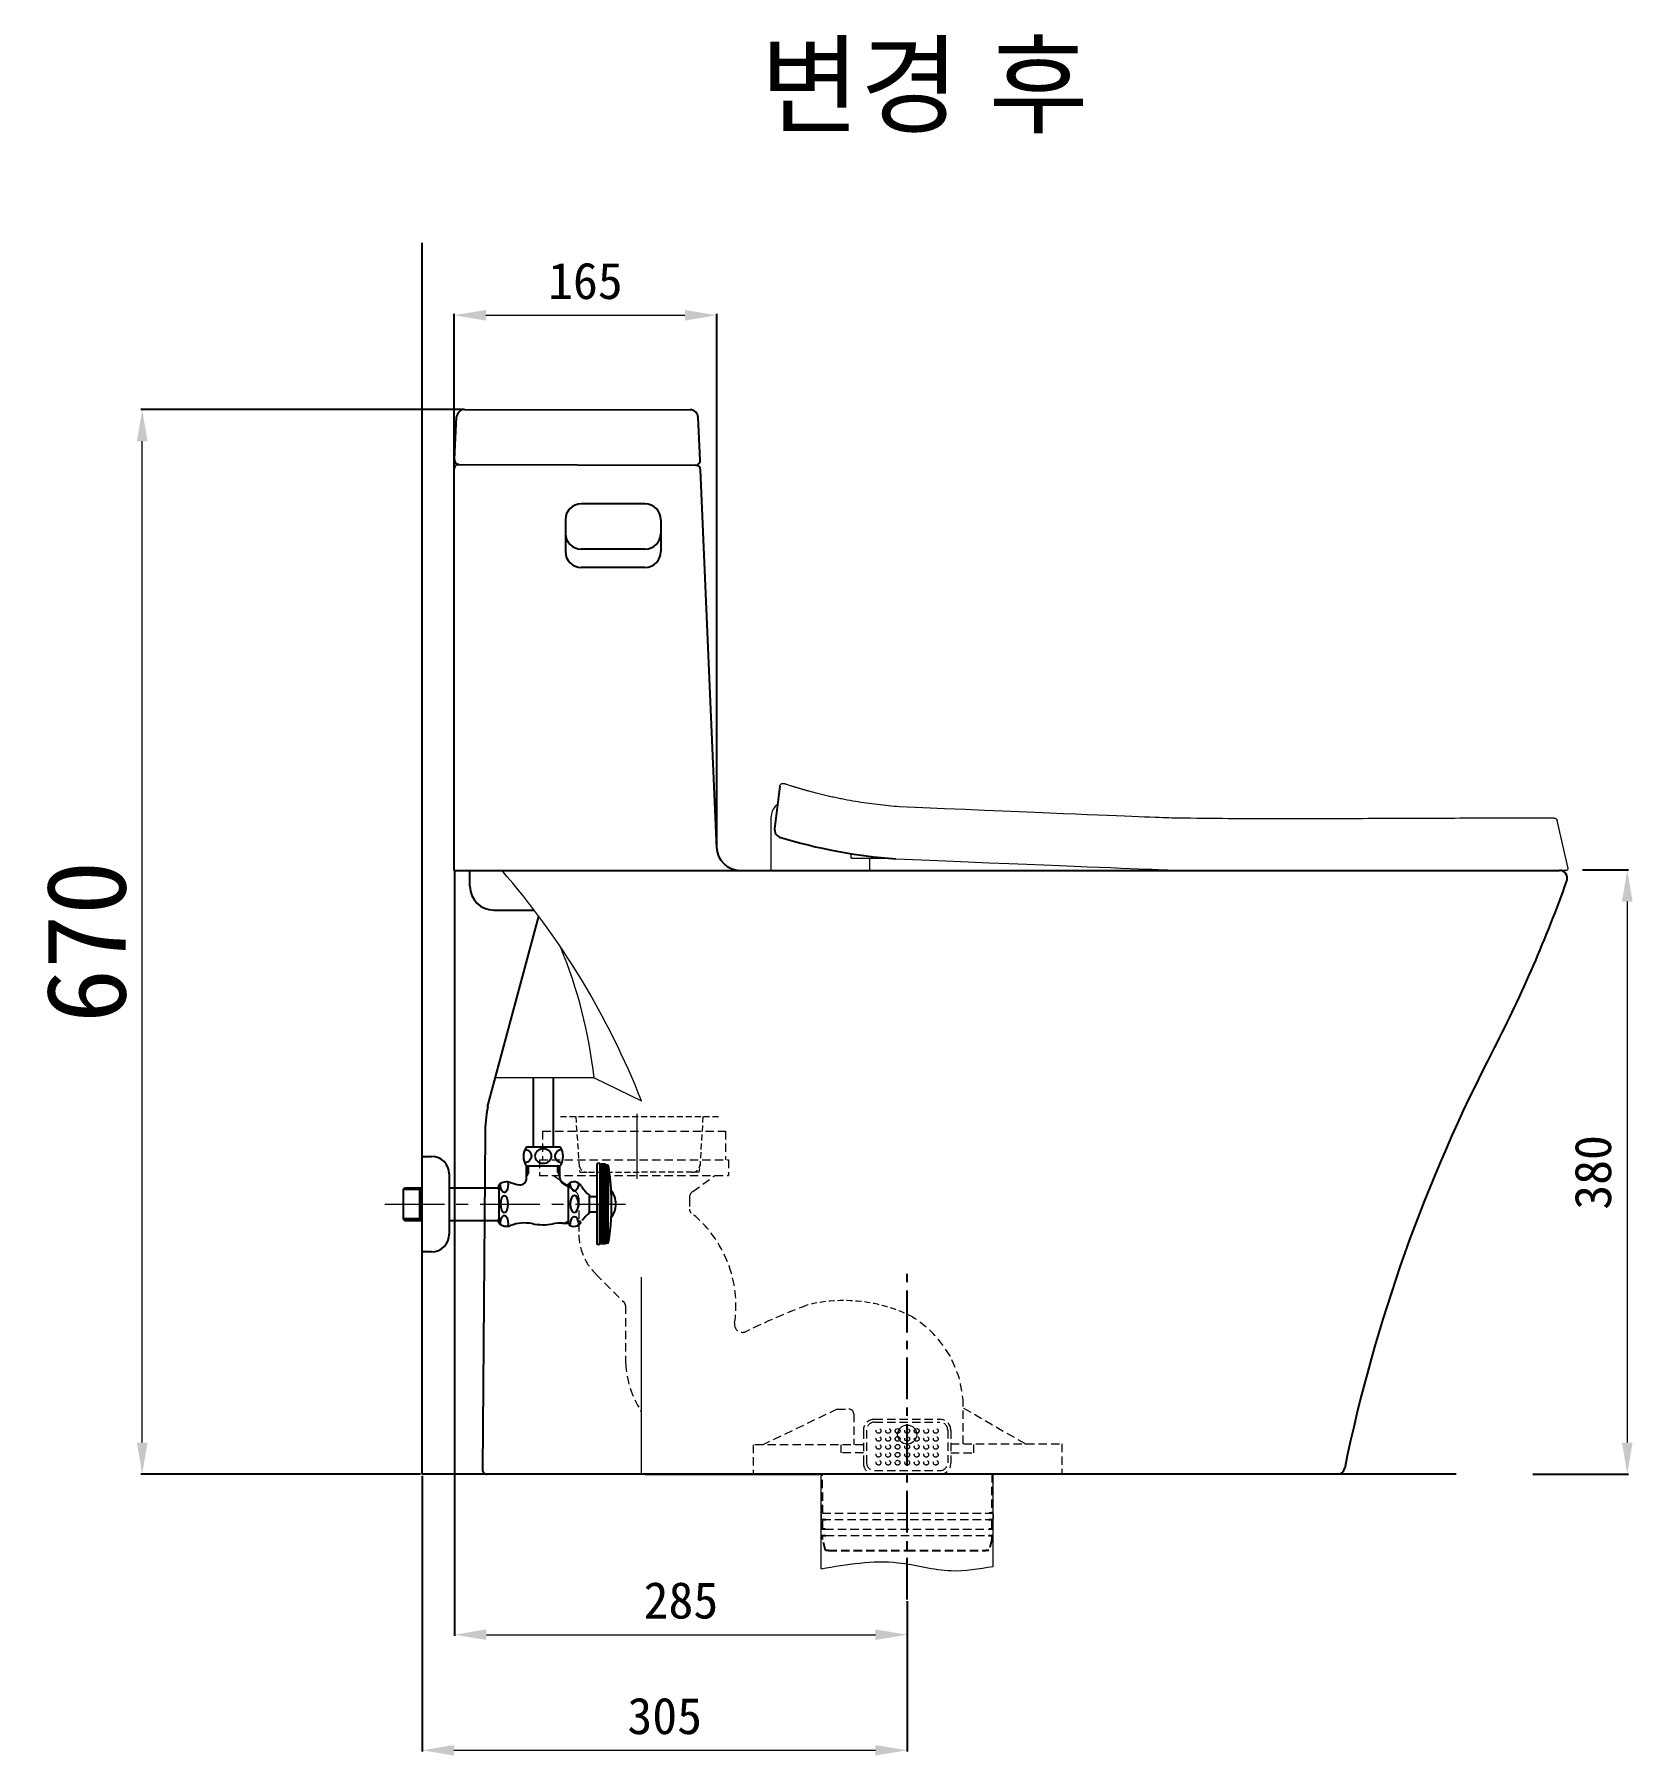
# Model space of a CAD drawing. Extents: x -292 to 8358, y -366 to 1940.
# Drawn here: x 3212 to 4217, y -281 to 802 of the extents above; entities that cross this region are included whole.
import ezdxf

# ---------------------------------------------------------------- set-up
doc = ezdxf.new("R2010")
doc.units = 0
doc.header["$LTSCALE"] = 3
doc.header["$MEASUREMENT"] = 0
doc.linetypes.add('CENTER', pattern=[2, 1.25, -0.25, 0.25, -0.25])
doc.linetypes.add('HIDDEN', pattern=[0.375, 0.25, -0.125])
doc.layers.get('0').update_dxf_attribs({"linetype": 'CONTINUOUS'})
doc.layers.get('DEFPOINTS').update_dxf_attribs({"linetype": 'CONTINUOUS'})
doc.layers.add('1', color=1, linetype='CENTER', lineweight=5)
doc.layers.add('3', color=3, linetype='CONTINUOUS', lineweight=15)
for name, color, linetype in [('4', 4, 'CONTINUOUS'), ('CENTER', 2, 'CENTER'), ('FAUCET', 4, 'CONTINUOUS')]:
    doc.layers.add(name, color=color, linetype=linetype)
doc.styles.add('GHS', font='romans', dxfattribs={"bigfont": 'ghs'})
doc.dimstyles.new('Standard$0', dxfattribs={"dimtxt": 0.18, "dimasz": 0.18, "dimexe": 0.18, "dimexo": 0.0625, "dimgap": 0.09, "dimtad": 0, "dimtih": 1, "dimtoh": 1, "dimdec": 4, "dimzin": 0, "dimdsep": 46, "dimtxsty": 'Standard', "dimcen": 0.09, "dimadec": 0, "dimazin": 0, "dimtfac": 1, "dimtdec": 4, "dimtofl": 0, "dimtmove": 0, "dimatfit": 3, "dimfxl": 0, "dimtolj": 1, "dimtzin": 0, "dimarcsym": 0})

# ---------------------------------------------------------------- blocks, each defined once
blk = doc.blocks.new('*D42')
at = {"color": 7, "lineweight": -2}
for p, q in [((3476.4, 275.7), (3476.4, -205.3)), ((3761.1, -183.3), (3761.1, -205.3))]:
    blk.add_line(p, q, dxfattribs=at)
at = {"color": 7, "linetype": 'Continuous', "lineweight": 0}
blk.add_line((3496.4, -204.5), (3741.1, -204.5), dxfattribs=at)
at = {"color": 7}
for points in [[(3496.4, -201.1), (3496.4, -207.8), (3476.4, -204.5)], [(3741.1, -201.1), (3741.1, -207.8), (3761.1, -204.5)]]:
    blk.add_solid(points, dxfattribs=at)
at = {"layer": 'DEFPOINTS', "color": 0}
for p in [(3476.4, 276.7), (3761.1, -182.3), (3761.1, -204.5)]:
    blk.add_point(p, dxfattribs=at)
at = {"color": 7, "insert": (3618.8, -183), "char_height": 23, "attachment_point": 5}
blk.add_mtext('\\A1;285', dxfattribs=at)
blk = doc.blocks.new('*D43')
at = {"color": 7, "lineweight": -2}
for p, q in [((3456, -104.6), (3456, -278)), ((3761.1, -183.3), (3761.1, -278))]:
    blk.add_line(p, q, dxfattribs=at)
at = {"color": 7, "linetype": 'Continuous', "lineweight": 0}
blk.add_line((3476, -277.2), (3741.1, -277.2), dxfattribs=at)
at = {"color": 7}
for points in [[(3476, -273.9), (3476, -280.5), (3456, -277.2)], [(3741.1, -273.9), (3741.1, -280.5), (3761.1, -277.2)]]:
    blk.add_solid(points, dxfattribs=at)
at = {"layer": 'DEFPOINTS', "color": 0}
for p in [(3456, -103.6), (3761.1, -182.3), (3761.1, -277.2)]:
    blk.add_point(p, dxfattribs=at)
at = {"color": 7, "insert": (3608.6, -255.7), "char_height": 23, "attachment_point": 5}
blk.add_mtext('\\A1;305', dxfattribs=at)
blk = doc.blocks.new('*D44')
at = {"color": 7, "lineweight": -2}
for p, q in [((4186, 276.7), (4214.9, 276.7)), ((4154.7, -103.6), (4214.9, -103.6))]:
    blk.add_line(p, q, dxfattribs=at)
at = {"color": 7, "linetype": 'Continuous', "lineweight": 0}
blk.add_line((4214.1, 256.7), (4214.1, -83.6), dxfattribs=at)
at = {"color": 7}
for points in [[(4210.7, 256.7), (4217.4, 256.7), (4214.1, 276.7)], [(4210.7, -83.6), (4217.4, -83.6), (4214.1, -103.6)]]:
    blk.add_solid(points, dxfattribs=at)
at = {"layer": 'DEFPOINTS', "color": 0}
for p in [(4185, 276.7), (4153.7, -103.6), (4214.1, -103.6)]:
    blk.add_point(p, dxfattribs=at)
at = {"color": 7, "insert": (4192.6, 86.3), "char_height": 23, "attachment_point": 5, "rotation": 90}
blk.add_mtext('\\A1;380', dxfattribs=at)
blk = doc.blocks.new('*D45')
at = {"color": 7, "lineweight": -2}
for p, q in [((3481.7, 566.2), (3279.1, 566.2)), ((3455, -103.6), (3279.1, -103.6))]:
    blk.add_line(p, q, dxfattribs=at)
at = {"color": 7, "linetype": 'Continuous', "lineweight": 0}
blk.add_line((3279.9, -83.6), (3279.9, 546.2), dxfattribs=at)
at = {"color": 7}
for points in [[(3276.6, 546.2), (3283.3, 546.2), (3279.9, 566.2)], [(3276.6, -83.6), (3283.3, -83.6), (3279.9, -103.6)]]:
    blk.add_solid(points, dxfattribs=at)
at = {"layer": 'DEFPOINTS', "color": 0}
for p in [(3279.9, 566.2), (3482.7, 566.2), (3456, -103.6)]:
    blk.add_point(p, dxfattribs=at)
at = {"color": 1, "insert": (3244.9, 231.3), "char_height": 50, "attachment_point": 5, "rotation": 90}
blk.add_mtext('\\A1;670', dxfattribs=at)
blk = doc.blocks.new('*D46')
at = {"color": 7, "lineweight": -2}
for p, q in [((3476.1, 277.3), (3476.1, 626.3)), ((3641.3, 291), (3641.3, 626.3))]:
    blk.add_line(p, q, dxfattribs=at)
at = {"color": 7, "linetype": 'Continuous', "lineweight": 0}
blk.add_line((3496.1, 625.5), (3621.3, 625.5), dxfattribs=at)
at = {"color": 7}
for points in [[(3496.1, 628.8), (3496.1, 622.1), (3476.1, 625.5)], [(3621.3, 628.8), (3621.3, 622.1), (3641.3, 625.5)]]:
    blk.add_solid(points, dxfattribs=at)
at = {"layer": 'DEFPOINTS', "color": 0}
for p in [(3641.3, 625.5), (3641.3, 290), (3476.1, 276.3)]:
    blk.add_point(p, dxfattribs=at)
at = {"color": 7, "insert": (3558.7, 647), "char_height": 23, "attachment_point": 5}
blk.add_mtext('\\A1;165', dxfattribs=at)

msp = doc.modelspace()

# ---------------------------------------------------------------- linework, layer by layer
at = {"color": 5}
for p, q in [((3456, -103.6), (3456, 671.1)), ((4106.5, -103.6), (3456, -103.6))]:
    msp.add_line(p, q, dxfattribs=at)
at = {"color": 7}
for p, q in [((3482.7, 566.2), (3624.6, 566)), ((3476.3, 534.8), (3477.7, 561.5)), ((3631, 534.3), (3629.6, 561.3)), ((3479.1, 531.6), (3628, 531.2)), ((3476.1, 276.3), (3476.1, 528.6)), ((3641.3, 290), (3631.2, 528.3)), ((3681, 329.2), (3677.7, 302.5)), ((3476.1, 276.3), (3620.5, 276.3)), ((3486.1, 266.3), (3486.1, 276.3)), ((3620.5, 276.3), (4171.4, 276.3)), ((3675.6, 276.3), (3737.7, 276.3)), ((3501.1, 251.3), (3526.4, 251.3)), ((3497.2, 127.5), (3529.4, 247.4)), ((3495.6, 110.3), (3494, -100.6)), ((3568, -103.6), (3497, -103.6)), ((3596.1, -103.6), (3705.8, -103.6))]:
    msp.add_line(p, q, dxfattribs=at)
at = {"color": 7, "linetype": 'HIDDEN', "lineweight": 0, "ltscale": 7}
for p, q in [((3531.8, 112.3), (3646.8, 112.3)), ((3531.8, 112.3), (3531.8, 94.3)), ((3646.8, 112.3), (3646.8, 94.3)), ((3529.8, 94.3), (3648.8, 94.3)), ((3529.8, 94.3), (3529.8, 84.3)), ((3648.8, 94.3), (3648.8, 84.3)), ((3529.8, 84.3), (3648.8, 84.3)), ((3626.2, 74.2), (3640.1, 84.3)), ((3554.5, 70.2), (3554.5, 47)), ((3624.1, 70.2), (3624.1, 63.2)), ((3565.2, 22.4), (3583, 4.6)), ((3583.9, 2.5), (3584, -34)), ((3717.1, -62.6), (3670.4, -85)), ((3717.1, -62.6), (3724.5, -62.6)), ((3796.4, -84.5), (3796.4, -59.3)), ((3796.6, -61.9), (3834.9, -84.1)), ((3594, -103.6), (3594, -65.1)), ((3727.5, -65.6), (3727.5, -85)), ((3740.6, -69), (3781.6, -69)), ((3740.6, -70.8), (3781.6, -70.8)), ((3733.6, -85), (3664.3, -85)), ((3664.3, -85), (3664.3, -103.6)), ((3719.4, -85), (3719.4, -90.1)), ((3733.6, -76), (3733.6, -96.6)), ((3735.6, -75.8), (3735.6, -96.3)), ((3786.6, -75.8), (3786.6, -96.3)), ((3788.6, -76), (3788.6, -96.6)), ((3788.6, -84.5), (3858.5, -84.5)), ((3803, -90.1), (3803, -84.5)), ((3858.5, -84.5), (3858.5, -103.6)), ((3733.6, -90.1), (3719.4, -90.1)), ((3788.6, -90.1), (3803, -90.1)), ((3740.6, -101.3), (3781.6, -101.3)), ((3707.8, -128.1), (3814.6, -128.1)), ((3707.8, -132.1), (3707.6, -132.1)), ((3707.8, -132.1), (3814.6, -132.1)), ((3709.6, -138.1), (3812.6, -138.1)), ((3709.9, -142.1), (3812.3, -142.1))]:
    msp.add_line(p, q, dxfattribs=at)
at = {"color": 7, "linetype": 'Continuous', "lineweight": 0}
for p, q in [((3707.1, -163), (3707.1, -103.6)), ((3815.1, -161.5), (3815.1, -103.6)), ((3707.1, -128.6), (3707.1, -131.6)), ((3815.1, -128.6), (3815.1, -131.6))]:
    msp.add_line(p, q, dxfattribs=at)
at = {"color": 7, "linetype": 'HIDDEN', "ltscale": 7}
for p, q in [((3707.8, -128.1), (3707.7, -103.6)), ((3814.5, -103.6), (3814.4, -128.1)), ((3814.4, -128.1), (3812.6, -128.1)), ((3709.6, -138.1), (3707.6, -138.1)), ((3707.8, -132.1), (3709.9, -132.1)), ((3707.8, -138.1), (3707.8, -132.1)), ((3812.3, -132.1), (3814.4, -132.1)), ((3814.6, -138.1), (3812.6, -138.1)), ((3814.4, -132.1), (3814.4, -138.1)), ((3707.6, -142.1), (3709.9, -142.1)), ((3707.9, -144.6), (3707.8, -142.1)), ((3709.7, -151.6), (3707.9, -144.6)), ((3812.3, -142.1), (3814.6, -142.1)), ((3814.4, -144.6), (3812.5, -151.6)), ((3814.4, -142.1), (3814.4, -144.6)), ((3711.7, -151.6), (3709.7, -151.6)), ((3711.7, -151.6), (3761.1, -151.6)), ((3761.1, -151.6), (3810.5, -151.6)), ((3812.5, -151.6), (3810.5, -151.6))]:
    msp.add_line(p, q, dxfattribs=at)
at = {"color": 7, "linetype": 'HIDDEN', "lineweight": 0, "ltscale": 7}
for centre in [(3743.1, -76.3), (3743.1, -81.3), (3743.1, -86.3), (3743.1, -91.3), (3743.1, -96.3)]:
    msp.add_circle(centre, 1.5, dxfattribs=at)
at = {"color": 7}
for centre, radius, start, end in [((3482.7, 561.2), 5, 90, 177.0393), ((3624.6, 561), 5, 2.9606, 90), ((3479.1, 528.6), 3, 89.8999, 180), ((3479.3, 534.6), 3, 177.0393, 269.8999), ((3628, 534.2), 3, 269.8999, 2.9606), ((3628.2, 528.2), 3, 1.2161, 89.8999), ((3682.7, 301.9), 5, 172.8994, 247.9703), ((3777.5, 611), 328.3, 252.8594, 265.8851), ((3656.2, 291.3), 15, 181.2619, 270), ((4171.4, 271.3), 4.99, 340.2651, 90), ((3501.1, 266.3), 15, 180, 270), ((3347.8, 566.8), 880, 332.8067, 340.2651), ((5027.8, -303.9), 1012.3, 152.4309, 168.3591), ((3595.6, 109.5), 100, 169.6083, 179.5663), ((3497, -100.6), 3, 179.5663, 270), ((4031.5, -98.6), 5, 270, 348.5243)]:
    msp.add_arc(centre, radius, start, end, dxfattribs=at)
at = {"color": 7, "linetype": 'HIDDEN', "lineweight": 0, "ltscale": 7}
for centre, radius, start, end in [((3549.5, 70.2), 5, 0.0447, 54.1067), ((3629.1, 70.2), 5, 125.8861, 179.7556), ((3627.1, 63.2), 3, 179.7556, 231.4151), ((3578.6, 2.4), 74.8, 351.5468, 51.4151), ((3590.9, 48.2), 36.4, 181.8849, 225.0733), ((3580.9, 2.5), 3, 0.0895, 45.2408), ((3829.1, -352.7), 378.8, 110.2437, 116.5549), ((3657.5, -9.3), 5, 171.5468, 296.5549), ((3729.4, -61.8), 67, 2.0828, 58.4605), ((3642.1, -31.5), 58.1, 182.4762, 213.3534), ((3591, -65.1), 3, 0, 33.3534), ((3724.5, -65.6), 3, 0, 90), ((3740.6, -76), 7, 90, 180), ((3740.6, -75.8), 5, 90, 180), ((3781.6, -76), 7, 360, 90), ((3781.6, -75.8), 5, 0, 90), ((3836.4, -81.5), 3, 239.7939, 270), ((3740.6, -96.6), 7, 179.7381, 270), ((3740.6, -96.3), 5, 180, 270), ((3781.6, -96.3), 5, 270, 0), ((3781.6, -96.6), 7, 270, 0), ((3814.6, -128.6), 0.5, 0, 90), ((3707.6, -131.6), 0.5, 180, 270), ((3707.6, -138.6), 0.5, 90, 180), ((3814.6, -131.6), 0.5, 270, 360), ((3814.6, -138.6), 0.5, 0, 90), ((3707.6, -141.6), 0.5, 180, 270), ((3814.6, -141.6), 0.5, 270, 0)]:
    msp.add_arc(centre, radius, start, end, dxfattribs=at)
at = {"color": 7, "linetype": 'HIDDEN', "lineweight": 0, "ltscale": 5}
msp.add_arc((3721.2, -90.6), 96.3, 63.2809, 103.9725, dxfattribs=at)
at = {"color": 7, "linetype": 'Continuous', "lineweight": 0}
msp.add_spline([(3707.1, -163), (3755.4, -159.2), (3788.7, -164.2), (3815.1, -161.5)], degree=3, dxfattribs=at)
at = {"layer": '1', "color": 7, "linetype": 'Continuous'}
for p, q in [((3675.6, 276.3), (3675.6, 310.2)), ((3737.7, 276.3), (3737.7, 283.9)), ((3552.4, 74.2), (3538.5, 84.3))]:
    msp.add_line(p, q, dxfattribs=at)
at = {"layer": '1', "color": 7, "linetype": 'CENTER', "ltscale": 10}
msp.add_line((3432.5, 66.4), (3584, 66.4), dxfattribs=at)
at = {"layer": '1', "color": 7, "linetype": 'HIDDEN', "ltscale": 7}
for centre in [(3749.1, -76.3), (3749.1, -76.3), (3755.1, -76.3), (3761.1, -76.3), (3767.1, -76.3), (3773.1, -76.3), (3773.1, -76.3), (3779.1, -76.3), (3779.1, -76.3), (3749.1, -81.3), (3749.1, -81.3), (3749.1, -86.3), (3749.1, -86.3), (3755.1, -81.3), (3755.1, -86.3), (3761.1, -81.3), (3761.1, -86.3), (3767.1, -81.3), (3767.1, -81.3), (3767.1, -86.3), (3767.1, -86.3), (3773.1, -81.3), (3773.1, -81.3), (3773.1, -86.3), (3773.1, -86.3), (3779.1, -81.3), (3779.1, -81.3), (3779.1, -86.3), (3779.1, -86.3), (3749.1, -91.3), (3749.1, -91.3), (3749.1, -96.3), (3749.1, -96.3), (3755.1, -91.3), (3755.1, -96.3), (3761.1, -91.3), (3761.1, -96.3), (3767.1, -91.3), (3767.1, -91.3), (3767.1, -96.3), (3767.1, -96.3), (3773.1, -91.3), (3773.1, -91.3), (3773.1, -96.3), (3773.1, -96.3), (3779.1, -91.3), (3779.1, -91.3), (3779.1, -96.3), (3779.1, -96.3)]:
    msp.add_circle(centre, 1.5, dxfattribs=at)
at = {"layer": '1', "color": 7, "linetype": 'Continuous'}
for centre in [(3755.1, -76.3), (3767.1, -76.3), (3755.1, -81.3)]:
    msp.add_circle(centre, 1.5, dxfattribs=at)
at = {"layer": '1', "color": 7, "linetype": 'HIDDEN', "ltscale": 0.3}
for centre in [(3755.1, -86.3), (3755.1, -91.3), (3755.1, -96.3)]:
    msp.add_circle(centre, 1.5, dxfattribs=at)
at = {"layer": '1', "color": 7, "linetype": 'Continuous'}
for centre, radius, start, end in [((3684.7, 310.2), 9.1, 136.8423, 180), ((3688.4, 306.7), 14.3, 128.7913, 136.8423), ((4175.9, 277.4), 1, 270.0063, 13.018)]:
    msp.add_arc(centre, radius, start, end, dxfattribs=at)
at = {"layer": '1', "color": 7, "linetype": 'Continuous', "extrusion": (0, 0, -1)}
msp.add_arc((-3726.3, 284.4), 0.5, 270, 359.4, dxfattribs=at)
at = {"layer": '1', "color": 7, "linetype": 'Continuous'}
for points, degree, knots in [([(3681, 329.2), (3681, 329.4), (3681.1, 329.8), (3681.4, 330.3), (3681.9, 330.7), (3682.3, 330.9), (3682.7, 330.9), (3683, 331), (3683.2, 330.9), (3683.3, 330.9), (3683.4, 330.9), (3683.5, 330.9), (3683.6, 330.9), (3683.7, 330.8), (3683.7, 330.8)], 3, [0, 0, 0, 0, 0.045151, 0.108704, 0.159286, 0.201949, 0.237824, 0.265764, 0.288234, 0.314375, 0.358177, 0.462235, 0.710803, 1, 1, 1, 1]), ([(3701.5, 325.5), (3701, 325.6), (3700.6, 325.7), (3699.7, 326), (3699.3, 326.1), (3698, 326.4), (3697.2, 326.7), (3695.7, 327.1), (3694.9, 327.3), (3693.4, 327.8), (3692.7, 328), (3691.4, 328.4), (3690.8, 328.6), (3689.6, 328.9), (3689, 329.1), (3688, 329.4), (3687.5, 329.6), (3686.6, 329.9), (3686.3, 330), (3685.6, 330.2), (3685.3, 330.3), (3684.9, 330.4), (3684.8, 330.5), (3684.6, 330.5), (3684.5, 330.6), (3684.4, 330.6), (3684.3, 330.6), (3684.2, 330.7), (3684.1, 330.7), (3684, 330.7), (3683.9, 330.8), (3683.9, 330.8), (3683.8, 330.8)], 3, [0, 0, 0, 0, 0.036347, 0.036347, 0.072693, 0.072693, 0.145387, 0.145387, 0.21808, 0.21808, 0.290773, 0.290773, 0.363467, 0.363467, 0.43616, 0.43616, 0.508853, 0.508853, 0.581547, 0.581547, 0.65424, 0.65424, 0.690587, 0.690587, 0.726934, 0.726934, 0.76328, 0.76328, 0.799627, 0.799627, 0.87232, 1, 1, 1, 1]), ([(3701.7, 325.4), (3701.6, 325.4), (3701.6, 325.5), (3695.6, 327), (3689.7, 328.8), (3683.8, 330.8)], 3, [0, 0, 0, 0, 0.004294, 0.004294, 1, 1, 1, 1]), ([(3756.3, 316.3), (3751.7, 316.6), (3747.1, 317.1), (3737.8, 318.2), (3733.2, 318.8), (3726.3, 320), (3724, 320.4), (3721.2, 321), (3720.6, 321.1), (3719.4, 321.3), (3718.9, 321.4), (3717.7, 321.6), (3717.2, 321.8), (3716, 322), (3715.5, 322.1), (3714.3, 322.4), (3713.8, 322.5), (3712.6, 322.7), (3712.1, 322.9), (3710.4, 323.3), (3709.2, 323.5), (3707, 324.1), (3705.9, 324.3), (3704.2, 324.8), (3703.7, 324.9), (3702.6, 325.2), (3702, 325.3), (3701.5, 325.5)], 3, [0, 0, 0, 0, 0.25, 0.25, 0.5, 0.5, 0.625, 0.625, 0.65625, 0.65625, 0.6875, 0.6875, 0.71875, 0.71875, 0.75, 0.75, 0.78125, 0.78125, 0.8125, 0.8125, 0.875, 0.875, 0.9375, 0.9375, 0.96875, 0.96875, 1, 1, 1, 1]), ([(4168, 309.2), (4168, 309.2), (4167.7, 309.2), (4166.3, 309.2), (4165.4, 309.2), (4162.8, 309.2), (4161.2, 309.2), (4157.4, 309.2), (4155.2, 309.2), (4147.6, 309.2), (4141.5, 309.2), (4127.4, 309.1), (4119.7, 309.1), (4103.7, 309), (4095.2, 309), (4077.5, 308.9), (4068.1, 308.9), (4048.9, 308.8), (4039.1, 308.8), (4019, 308.7), (4008.8, 308.7), (3977.8, 308.7), (3956.5, 308.8), (3926, 309.2), (3916.7, 309.3), (3756.3, 316.3)], 3, [0, 0, 0, 0, 0.03125, 0.03125, 0.0625, 0.0625, 0.09375, 0.09375, 0.125, 0.125, 0.1875, 0.1875, 0.25, 0.25, 0.3125, 0.3125, 0.375, 0.375, 0.4375, 0.4375, 0.5, 0.5, 0.625, 0.625, 0.6795523, 0.6795523, 0.6795523, 0.6795523]), ([(4168, 309.2), (4168.2, 309.2), (4168.4, 309.2), (4168.9, 309), (4169.1, 308.9), (4169.4, 308.6), (4169.6, 308.5), (4169.8, 308.1), (4169.9, 307.9), (4169.9, 307.7)], 3, [0, 0, 0, 0, 0.25, 0.25, 0.5, 0.5, 0.75, 0.75, 1, 1, 1, 1]), ([(4168.7, 309.1), (4169, 309), (4169.8, 308.3), (4169.9, 307.7)], 2, [0, 0, 0, 0.33332, 1, 1, 1]), ([(4176.9, 277.6), (4176.9, 277.6), (4176.9, 277.6), (4176.9, 277.6), (4176.9, 277.8), (4176.8, 278), (4176.7, 278.2), (4176.7, 278.3), (4174.4, 288.2), (4172.2, 297.9), (4169.9, 307.7)], 3, [0, 0, 0, 0, 0.000264, 0.000264, 0.000264, 0.017696, 0.017696, 0.028003, 0.028003, 1, 1, 1, 1]), ([(3727.4, 283.9), (3730.6, 283.9), (3734.1, 283.9), (3741.8, 283.9), (3745.7, 283.9), (3749.9, 283.9)], 3, [0, 0, 0, 0, 0.4713646, 0.4713646, 0.87535, 0.87535, 0.87535, 0.87535]), ([(3754, 283.5), (3931.1, 276.3), (3934.5, 276.2), (3948.8, 276.1), (3959.7, 276), (3981.4, 275.9), (3992.1, 275.9), (4013.3, 275.9), (4023.8, 275.9), (4044.3, 275.9), (4054.4, 276), (4074.1, 276), (4083.7, 276.1), (4101.8, 276.2), (4110.4, 276.2), (4126.9, 276.3), (4134.7, 276.3), (4149.1, 276.3), (4155.3, 276.3), (4165.5, 276.4), (4169.4, 276.4), (4173.3, 276.4), (4174.3, 276.4), (4175.6, 276.4), (4175.9, 276.4), (4175.9, 276.4)], 3, [0.3554843, 0.3554843, 0.3554843, 0.3554843, 0.375, 0.375, 0.4375, 0.4375, 0.5, 0.5, 0.5625, 0.5625, 0.625, 0.625, 0.6875, 0.6875, 0.75, 0.75, 0.8125, 0.8125, 0.875, 0.875, 0.9375, 0.9375, 0.96875, 0.96875, 1, 1, 1, 1])]:
    msp.add_open_spline(points, degree=degree, knots=knots, dxfattribs=at)
for points in [[(3725.7, 286.8), (3725.7, 286), (3725.7, 285.2), (3725.8, 284.4)], [(3726.2, 283.9), (3726.3, 283.9), (3726.5, 283.9), (3727.4, 283.9)], [(3787.1, -27.6), (3787.5, -28.2), (3787.8, -28.7), (3788.1, -29.3)], [(3787.1, -27.6), (3787.5, -28.2), (3787.8, -28.7), (3788.1, -29.3)]]:
    msp.add_open_spline(points, degree=3, dxfattribs=at)
at = {"layer": '3', "color": 7, "linetype": 'Continuous', "lineweight": 5}
for p, q in [((3564.2, 145.8), (3502.1, 145.8)), ((3564.2, 145.8), (3594, 131.4)), ((3594, -103.6), (3594, 20.5))]:
    msp.add_line(p, q, dxfattribs=at)
at = {"layer": '3', "color": 7, "linetype": 'HIDDEN', "lineweight": 0, "ltscale": 5}
for p, q in [((3543.1, 121.4), (3643.6, 121.4)), ((3552.6, 121.4), (3555.1, 86.4)), ((3632.6, 121.4), (3630.8, 90.7)), ((3630.5, 88.7), (3630.1, 86.4)), ((3555.1, 86.4), (3592.6, 86.4)), ((3625.8, 86.4), (3592.6, 86.4)), ((3630.1, 86.4), (3627.8, 86.4))]:
    msp.add_line(p, q, dxfattribs=at)
at = {"layer": '3', "color": 7, "linetype": 'CENTER', "lineweight": 0, "ltscale": 15}
msp.add_line((3591.2, 82.2), (3591.2, 123.1), dxfattribs=at)
at = {"layer": '3', "color": 7, "linetype": 'Continuous', "lineweight": 0}
msp.add_circle((3761.1, -78.6), 6, dxfattribs=at)
at = {"layer": '3', "color": 7, "linetype": 'Continuous', "lineweight": 5}
for centre, radius, start, end in [((3127.6, -52.2), 501.2, 21.4923, 40.9621), ((3267.2, 113.5), 298.7, 6.2024, 22.5719)]:
    msp.add_arc(centre, radius, start, end, dxfattribs=at)
at = {"layer": '3', "color": 7, "linetype": 'HIDDEN', "lineweight": 0, "ltscale": 5}
for centre, start, end in [((3559.8, 91.4), 184.0856, 270), ((3625.8, 91.4), 270, 356.484)]:
    msp.add_arc(centre, 5, start, end, dxfattribs=at)
at = {"layer": '4', "color": 7}
for p, q in [((3525.8, 145.8), (3525.8, 102.4)), ((3538.5, 145.8), (3538.5, 102.4)), ((3521.7, 102.4), (3525.8, 102.4)), ((3525.8, 102.4), (3542.7, 102.4)), ((3456, 36.4), (3456, 96.4)), ((3456, 96.4), (3462, 96.4)), ((3521.7, 90.4), (3542.7, 90.4)), ((3521.7, 82.5), (3521.7, 90.4)), ((3522.9, 86.4), (3522.9, 90.4)), ((3541.4, 86.4), (3541.4, 90.4)), ((3542.7, 82.9), (3542.7, 90.4)), ((3566.2, 90.9), (3566.2, 91.9)), ((3567.7, 91.9), (3566.2, 91.9)), ((3566.2, 66.4), (3566.2, 90.9)), ((3567.7, 91.7), (3567.7, 91.9)), ((3567.7, 91.7), (3567.7, 66.4)), ((3571.2, 91), (3567.7, 91)), ((3571.2, 90), (3567.7, 90)), ((3571.2, 89), (3567.7, 89)), ((3571.2, 88), (3567.7, 88)), ((3571.2, 87), (3567.7, 87)), ((3571.2, 91.4), (3568, 91.4)), ((3571.7, 90.9), (3571.2, 91.4)), ((3571.2, 91.4), (3571.2, 66.4)), ((3572.5, 90.9), (3571.7, 90.9)), ((3571.7, 90.9), (3571.7, 66.4)), ((3573.1, 90.4), (3573.1, 66.4)), ((3444, 75.6), (3445, 76.6)), ((3445, 76.6), (3456, 76.6)), ((3454.5, 75.6), (3455.5, 76.6)), ((3454.5, 56.1), (3454.5, 76.6)), ((3455, 76), (3455, 56.8)), ((3473, 85.4), (3473, 47.4)), ((3473, 76.6), (3504.2, 76.6)), ((3504.2, 75.6), (3504.2, 78.4)), ((3521.7, 86.4), (3522.9, 86.4)), ((3522.9, 86.4), (3521.7, 84.2)), ((3541.4, 86.4), (3542.7, 86.4)), ((3541.4, 86.4), (3542.7, 84.2)), ((3547.2, 77.6), (3545.9, 78.6)), ((3547.2, 78.4), (3548.1, 78.4)), ((3547.2, 77.6), (3547.2, 78.4)), ((3547.2, 77.6), (3548.1, 77.6)), ((3548.1, 78.4), (3548.1, 79.1)), ((3548.1, 54.4), (3548.1, 78.4)), ((3556.2, 77.7), (3556.7, 76.8)), ((3571.2, 86), (3567.7, 86)), ((3571.2, 85), (3567.7, 85)), ((3571.2, 84), (3567.7, 84)), ((3571.2, 83), (3567.7, 83)), ((3571.2, 82), (3567.7, 82)), ((3571.2, 81), (3567.7, 81)), ((3571.2, 80), (3567.7, 80)), ((3571.2, 79), (3567.7, 79)), ((3571.2, 78), (3567.7, 78)), ((3571.2, 77), (3567.7, 77)), ((3571.2, 76), (3567.7, 76)), ((3454.5, 75.6), (3444, 75.6)), ((3444.2, 57.1), (3444.2, 75.6)), ((3504.2, 75.6), (3504.2, 57.1)), ((3561.1, 72.1), (3561.1, 71.1)), ((3561.1, 71.1), (3566.2, 71.1)), ((3561.1, 71.1), (3561.1, 61.6)), ((3566.2, 40.9), (3566.2, 66.4)), ((3571.2, 75), (3567.7, 75)), ((3571.2, 74), (3567.7, 74)), ((3571.2, 73), (3567.7, 73)), ((3571.2, 72), (3567.7, 72)), ((3571.2, 71), (3567.7, 71)), ((3571.2, 70), (3567.7, 70)), ((3571.2, 69), (3567.7, 69)), ((3571.2, 68), (3567.7, 68)), ((3571.2, 67), (3567.7, 67)), ((3567.7, 41.1), (3567.7, 66.4)), ((3571.2, 65.8), (3567.7, 65.8)), ((3571.2, 41.4), (3571.2, 66.4)), ((3571.7, 41.9), (3571.7, 66.4)), ((3573.1, 42.4), (3573.1, 66.4)), ((3454.5, 57.1), (3444, 57.1)), ((3445, 56.1), (3444, 57.1)), ((3445, 56.1), (3456, 56.1)), ((3455.5, 56.1), (3454.5, 57.1)), ((3473, 56.1), (3504.2, 56.1)), ((3504.2, 54.4), (3504.2, 57.1)), ((3504.2, 56.1), (3504.2, 56)), ((3504.2, 54.4), (3504.2, 56)), ((3544.4, 54.4), (3548.1, 54.4)), ((3547.2, 55.1), (3545.9, 54.4)), ((3547.2, 55.1), (3548.1, 55.1)), ((3547.2, 54.4), (3547.2, 55.1)), ((3548.1, 53.7), (3548.1, 54.4)), ((3555.1, 55.1), (3555.7, 56)), ((3561.1, 60.7), (3561.1, 61.6)), ((3561.1, 61.6), (3566.2, 61.6)), ((3571.2, 64.8), (3567.7, 64.8)), ((3571.2, 63.8), (3567.7, 63.8)), ((3571.2, 62.8), (3567.7, 62.8)), ((3571.2, 61.8), (3567.7, 61.8)), ((3571.2, 60.8), (3567.7, 60.8)), ((3571.2, 59.8), (3567.7, 59.8)), ((3571.2, 58.8), (3567.7, 58.8)), ((3571.2, 57.8), (3567.7, 57.8)), ((3571.2, 56.8), (3567.7, 56.8)), ((3571.2, 55.8), (3567.7, 55.8)), ((3571.2, 54.8), (3567.7, 54.8)), ((3571.2, 53.8), (3567.7, 53.8)), ((3571.2, 52.8), (3567.7, 52.8)), ((3571.2, 51.8), (3567.7, 51.8)), ((3571.2, 50.8), (3567.7, 50.8)), ((3571.2, 49.8), (3567.7, 49.8)), ((3571.2, 48.8), (3567.7, 48.8)), ((3571.2, 47.8), (3567.7, 47.8)), ((3571.2, 46.8), (3567.7, 46.8)), ((3571.2, 45.8), (3567.7, 45.8)), ((3571.2, 44.8), (3567.7, 44.8)), ((3571.2, 43.8), (3567.7, 43.8)), ((3462, 36.4), (3456, 36.4)), ((3567.7, 40.9), (3566.2, 40.9)), ((3571.2, 42.8), (3567.7, 42.8)), ((3571.2, 41.8), (3567.7, 41.8)), ((3567.7, 40.9), (3567.7, 41.1)), ((3571.2, 41.4), (3568, 41.4)), ((3571.7, 41.9), (3571.2, 41.4)), ((3572.5, 41.9), (3571.7, 41.9))]:
    msp.add_line(p, q, dxfattribs=at)
for centre, radius, start, end in [((3529.7, 96.4), 10, 143.1301, 216.8699), ((3534.7, 96.4), 10, 323.1301, 36.8699), ((3462, 85.4), 11, 0, 90), ((3568, 91.7), 0.3, 180, 270), ((3572.5, 90.2), 0.7, 9.4934, 90), ((3430.2, 66.4), 145, 1.9431, 9.4934), ((3509.1, 73.4), 7, 69.0339, 134.5129), ((3520.5, 103.1), 24.8, 249.0339, 262.2883), ((3517.7, 82.5), 4, 262.2883, 0), ((3547.2, 82.9), 4.5, 180, 270), ((3551.5, 75), 5.36, 30, 130.4306), ((3568.9, 83.8), 14, 210, 236.1902), ((3430.2, 66.4), 145, 350.5066, 1.9431), ((3563.9, 66.3), 14, 0.2473, 38.2141), ((3563.9, 66.5), 14, 321.7859, 359.7527), ((3509.1, 59.4), 7, 225.5, 290.9661), ((3520.5, 29.7), 24.8, 79.2627, 110.9661), ((3544.4, 16.4), 38, 90, 99.3048), ((3551.5, 57.7), 5.36, 229.5694, 330), ((3568.9, 49), 14, 123.8098, 150), ((3462, 47.4), 11, 270, 0), ((3532.2, 91.4), 38, 259.2627, 279.3048), ((3568, 41.1), 0.3, 90, 180), ((3572.5, 42.6), 0.7, 270, 350.5066)]:
    msp.add_arc(centre, radius, start, end, dxfattribs=at)
at = {"layer": '4', "color": 7, "extrusion": (0, 0, -1)}
for centre, major_axis, ratio, start_param, end_param in [((3519.5, 96.6), (-5.23, 0), 0.866391, 1.824119, 4.49897), ((3544.9, 96.6), (-5.23, 0), 0.866391, -1.341088, 1.301465), ((3507.7, 78.9), (0, 5.22), 0.46009, 1.292018, 4.793095), ((3551.8, 80), (0, 5.4), 0.478204, 1.649187, 4.692658), ((3507.7, 54), (0, 5.22), 0.46009, 4.613779, 8.15122), ((3551.8, 53.1), (0, 5.4), 0.478204, 4.6817, 7.825213)]:
    msp.add_ellipse(centre, major_axis=major_axis, ratio=ratio, start_param=start_param, end_param=end_param, dxfattribs=at)
for centre, major_axis, ratio in [((3532.2, 96.6), (-5.23, 0), 0.866391), ((3507.7, 66.4), (0, -5.22), 0.46009), ((3551.8, 66.4), (0, -5.4), 0.478204)]:
    msp.add_ellipse(centre, major_axis=major_axis, ratio=ratio, dxfattribs=at)
at = {"layer": 'CENTER', "color": 7, "linetype": 'CENTER', "ltscale": 7}
msp.add_line((3761.1, -182.3), (3761.1, 26.9), dxfattribs=at)
msp.add_line((3761.1, -182.3), (3761.1, 26.9), dxfattribs=at)
at = {"layer": 'FAUCET', "color": 7}
for p, q in [((3596.1, 506.8), (3556.1, 506.8)), ((3546.1, 496.8), (3546.1, 476.8)), ((3606.1, 496.8), (3606.1, 476.8)), ((3596.1, 478.4), (3556.1, 478.4)), ((3596.1, 466.8), (3556.1, 466.8))]:
    msp.add_line(p, q, dxfattribs=at)
for centre, start, end in [((3556.1, 496.8), 90, 180), ((3596.1, 496.8), 0, 90), ((3556.1, 488.4), 180, 270), ((3596.1, 488.4), 270, 0), ((3556.1, 476.8), 180, 270), ((3596.1, 476.8), 270, 0)]:
    msp.add_arc(centre, 10, start, end, dxfattribs=at)

# ---------------------------------------------------------------- texts
at = {"insert": (3668.7, 795.4), "char_height": 50, "attachment_point": 1, "style": 'GHS'}
msp.add_mtext_dynamic_manual_height_columns('{\\fGulim|b0|i0|c129|p50;변경 후}', width=261.9, gutter_width=20, heights=[0], dxfattribs=at)

# ---------------------------------------------------------------- dimensions: what is measured, and where the dimension line sits
at = {"color": 7}
for base, p1, p2, picture, middle in [((3641.3, 625.5), (3476.1, 276.3), (3641.3, 290), '*D46', (3558.7, 647)), ((3761.1, -204.5), (3476.4, 276.7), (3761.1, -182.3), '*D42', (3618.8, -183))]:
    dim = msp.add_linear_dim(base=base, p1=p1, p2=p2, dimstyle='Standard$0', override={"dimtxt": 23, "dimasz": 20, "dimexe": 0.8, "dimexo": 1, "dimgap": 10, "dimtad": 1, "dimtih": 0, "dimtoh": 0, "dimdec": 0, "dimzin": 8, "dimclrd": 7, "dimclre": 7, "dimclrt": 7, "dimazin": 2, "dimtdec": 0, "dimtix": 1, "dimtofl": 1, "dimlwd": 0, "dimarcsym": 1}, dxfattribs=at)
    dim.commit()
    dim.dimension.update_dxf_attribs({"geometry": picture, "text_midpoint": middle})
dim = msp.add_linear_dim(base=(3279.9, 566.2), p1=(3456, -103.6), p2=(3482.7, 566.2), angle=90, dimstyle='Standard$0', override={"dimtxt": 50, "dimasz": 20, "dimexe": 0.8, "dimexo": 1, "dimgap": 10, "dimtad": 1, "dimtih": 0, "dimtoh": 0, "dimdec": 0, "dimzin": 8, "dimclrd": 7, "dimclre": 7, "dimclrt": 1, "dimazin": 2, "dimtdec": 0, "dimtix": 1, "dimtofl": 1, "dimlwd": 0, "dimarcsym": 1}, dxfattribs=at)
dim.commit()
dim.dimension.update_dxf_attribs({"geometry": '*D45', "text_midpoint": (3244.9, 231.3)})
dim = msp.add_linear_dim(base=(4214.1, -103.6), p1=(4185, 276.7), p2=(4153.7, -103.6), angle=90, dimstyle='Standard$0', override={"dimtxt": 23, "dimasz": 20, "dimexe": 0.8, "dimexo": 1, "dimgap": 10, "dimtad": 1, "dimtih": 0, "dimtoh": 0, "dimdec": 0, "dimzin": 8, "dimclrd": 7, "dimclre": 7, "dimclrt": 7, "dimazin": 2, "dimtdec": 0, "dimtix": 1, "dimtofl": 1, "dimlwd": 0, "dimarcsym": 1}, dxfattribs=at)
dim.commit()
dim.dimension.update_dxf_attribs({"geometry": '*D44', "text_midpoint": (4214.1, 86.3), "dimtype": 160})
dim = msp.add_linear_dim(base=(3761.1, -277.2), p1=(3456, -103.6), p2=(3761.1, -182.3), dimstyle='Standard$0', override={"dimtxt": 23, "dimasz": 20, "dimexe": 0.8, "dimexo": 1, "dimgap": 10, "dimtad": 1, "dimtih": 0, "dimtoh": 0, "dimdec": 0, "dimzin": 8, "dimclrd": 7, "dimclre": 7, "dimclrt": 7, "dimazin": 2, "dimtdec": 0, "dimtix": 1, "dimtofl": 1, "dimlwd": 0, "dimarcsym": 1}, dxfattribs=at)
dim.commit()
dim.dimension.update_dxf_attribs({"geometry": '*D43', "text_midpoint": (3608.6, -277.2), "dimtype": 160})

doc.saveas('drawing.dxf')
